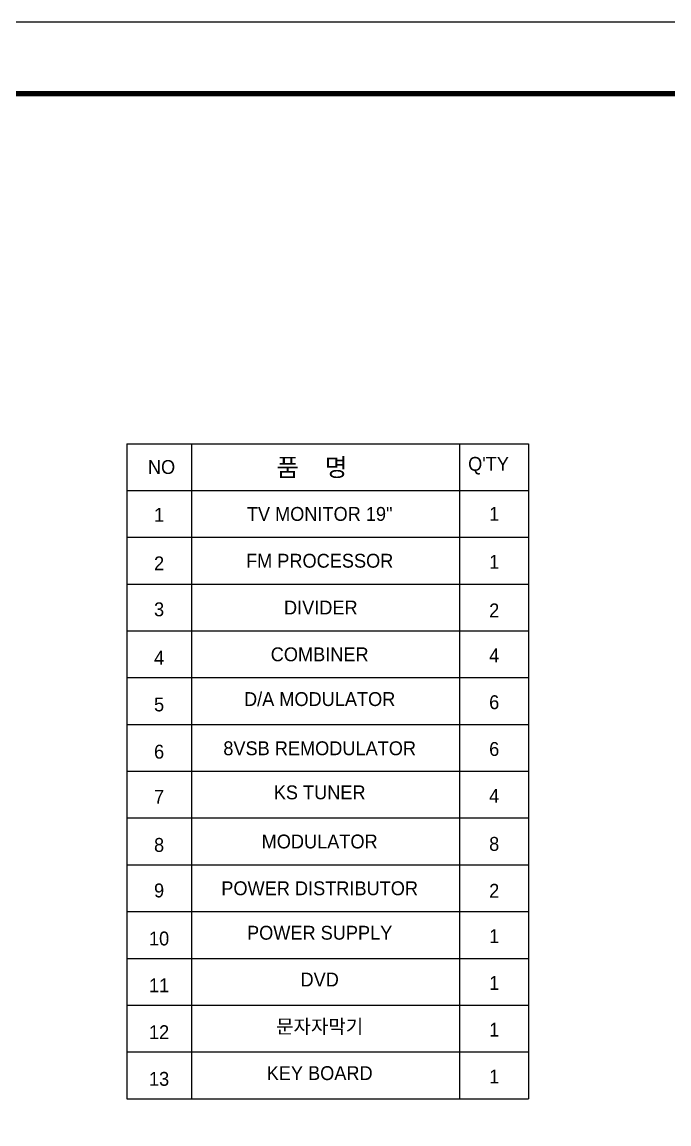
# Model space of a CAD drawing. Header units: millimetres. Extents: x 210163 to 420413, y -109 to 148391.
# Drawn here: x 330105 to 375259, y 71448 to 148391 of the extents above; entities that cross this region are included whole.
import ezdxf
from ezdxf.enums import TextEntityAlignment as Align

# ---------------------------------------------------------------- set-up
doc = ezdxf.new("R2010")
doc.units = ezdxf.units.MM
doc.header["$LTSCALE"] = 50
doc.header["$MEASUREMENT"] = 0
doc.layers.get('0').update_dxf_attribs({"linetype": 'CONTINUOUS'})
doc.layers.add('001dmp-FORM', color=253, linetype='CONTINUOUS')
doc.styles.add('굴림', font='Gulim.ttf')

# ---------------------------------------------------------------- blocks, each defined once
blk = doc.blocks.new('FORM_ELEC_SUKWOO$0$')
at = {"layer": '001dmp-FORM', "color": 30}
blk.add_lwpolyline([(161727, 114228), (0, 114228), (0, 0), (161727, 0)], close=True, dxfattribs=at)
at = {"layer": '001dmp-FORM', "const_width": 288}
blk.add_lwpolyline([(5769, 3846), (5769, 110382), (157881, 110382), (157881, 3846)], close=True, dxfattribs=at)
blk = doc.blocks.new('FORM_ELEC_SUKWOO')
at = {"layer": '001dmp-FORM'}
blk.add_blockref('FORM_ELEC_SUKWOO$0$', (12, -1), dxfattribs=at)

msp = doc.modelspace()

# ---------------------------------------------------------------- linework, layer by layer
at = {"color": 3, "lineweight": -3}
for p, q in [((337427, 118950), (365452, 118950)), ((337427, 118950), (337427, 73212)), ((341927, 118950), (341927, 73212)), ((360646, 118950), (360646, 73212)), ((365452, 118950), (365452, 73212)), ((337427, 115683), (365452, 115683)), ((337427, 115683), (365452, 115683)), ((337427, 115683), (337427, 112416)), ((337427, 112416), (365452, 112416)), ((337427, 112416), (365452, 112416)), ((337427, 109149), (365452, 109149)), ((337427, 109149), (365452, 109149)), ((337427, 105882), (365452, 105882)), ((337427, 105882), (365452, 105882)), ((337427, 102615), (365452, 102615)), ((337427, 102615), (365452, 102615)), ((337427, 99348), (365452, 99348)), ((337427, 99348), (365452, 99348)), ((337427, 96081), (365452, 96081)), ((337427, 96081), (365452, 96081)), ((337427, 92814), (365452, 92814)), ((337427, 92814), (365452, 92814)), ((337427, 89547), (365452, 89547)), ((337427, 89547), (365452, 89547)), ((337427, 86280), (365452, 86280)), ((337427, 86280), (365452, 86280)), ((337427, 86280), (365452, 86280)), ((337427, 83013), (365452, 83013)), ((337427, 83013), (365452, 83013)), ((337427, 79746), (365452, 79746)), ((337427, 79746), (365452, 79746)), ((337427, 76479), (365452, 76479)), ((337427, 76479), (365452, 76479)), ((337427, 73212), (365452, 73212))]:
    msp.add_line(p, q, dxfattribs=at)

# ---------------------------------------------------------------- block references
at = {"color": 4, "xscale": 1.300026812119367, "yscale": 1.300026812119367, "zscale": 1.300026812119367}
msp.add_blockref('FORM_ELEC_SUKWOO', (210147, -108), dxfattribs=at)

# ---------------------------------------------------------------- texts
at = {"color": 5, "lineweight": -3, "style": '굴림'}
for s, p in [('NO', (339842, 117321)), ("Q'TY", (362666, 117414))]:
    msp.add_text(s, height=968.7, dxfattribs=at).set_placement(p, align=Align.MIDDLE)
msp.add_text('품    명', height=1248.4, dxfattribs=at).set_placement((347861, 116672))
at = {"color": 6, "lineweight": -3, "style": '굴림'}
for s, height, p in [('1', 969, (339670, 113980)), ('2', 969, (339670, 110598)), ('3', 969, (339670, 107385)), ('4', 969, (339670, 104003)), ('5', 969, (339670, 100734)), ('6', 969, (339670, 97442)), ('7', 969, (339670, 94294)), ('8', 969, (339670, 90933)), ('9', 969, (339670, 87753)), ('10', 968.7, (339670, 84399)), ('11', 968.7, (339670, 81132)), ('12', 968.7, (339670, 77865)), ('13', 968.7, (339670, 74598))]:
    msp.add_text(s, height=height, dxfattribs=at).set_placement(p, align=Align.MIDDLE)
at = {"color": 0, "lineweight": -3, "style": '굴림'}
for s, p in [('TV MONITOR 19"', (350879, 114045)), ('FM PROCESSOR', (350879, 110775)), ('DIVIDER', (350959, 107508)), ('COMBINER', (350879, 104241)), ('D/A MODULATOR', (350879, 101135)), ('8VSB REMODULATOR', (350879, 97682)), ('KS TUNER', (350879, 94601)), ('MODULATOR', (350879, 91173)), ('POWER DISTRIBUTOR', (350879, 87906)), ('POWER SUPPLY', (350879, 84800)), ('DVD', (350879, 81533)), ('문자자막기', (350879, 78266)), ('KEY BOARD', (350879, 74999))]:
    msp.add_text(s, height=968.7, dxfattribs=at).set_placement(p, align=Align.MIDDLE)
at = {"color": 4, "lineweight": -3, "style": '굴림'}
for s, p in [('1', (363062, 114050)), ('1', (363062, 110699)), ('2', (363062, 107312)), ('4', (363062, 104165)), ('6', (363062, 100898)), ('6', (363062, 97631)), ('4', (363062, 94364)), ('8', (363062, 91005)), ('2', (363062, 87735)), ('1', (363062, 84563)), ('1', (363062, 81296)), ('1', (363062, 78029)), ('1', (363062, 74762))]:
    msp.add_text(s, height=969, dxfattribs=at).set_placement(p, align=Align.MIDDLE)

doc.saveas('drawing.dxf')
